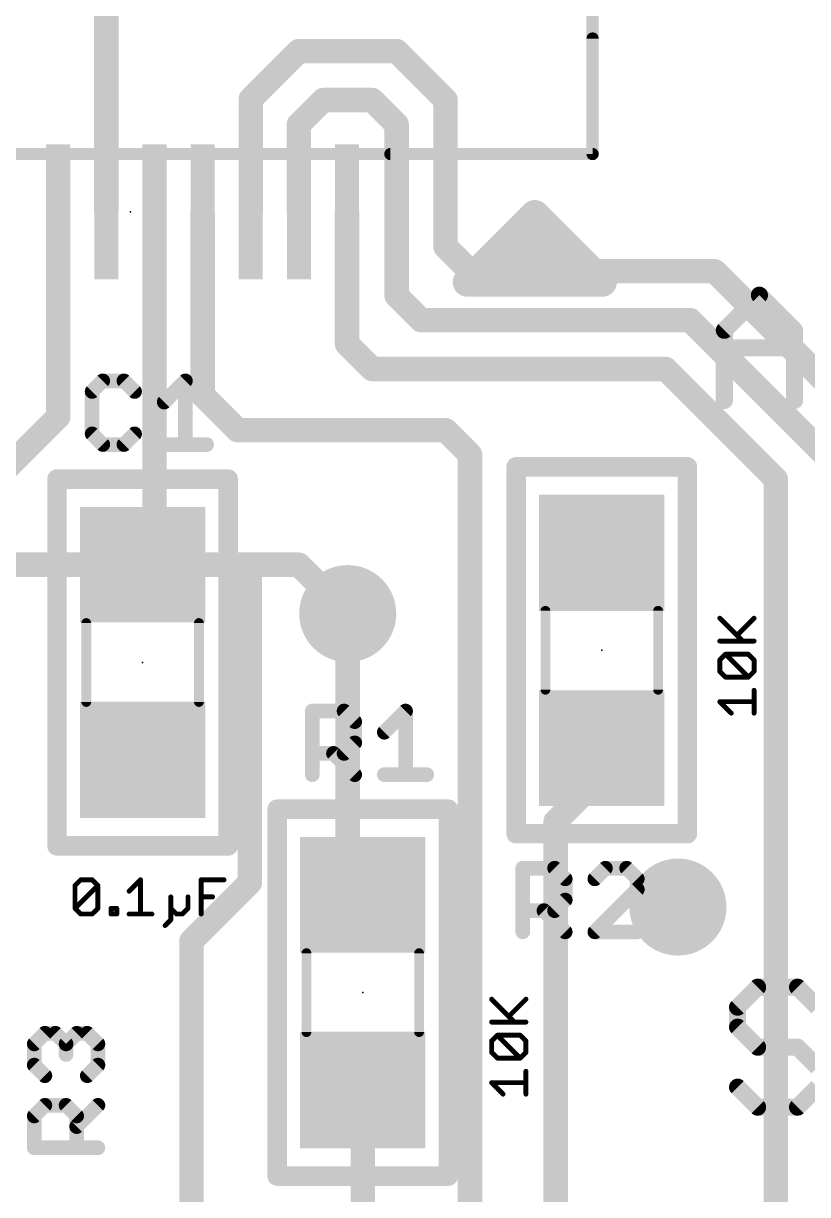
# Model space of a CAD drawing. Extents: x 0 to 40, y -0.1 to 39.1.
# Drawn here: x 18.86 to 27, y 18.22 to 30.39 of the extents above; entities that cross this region are included whole.
import ezdxf

# ---------------------------------------------------------------- set-up
doc = ezdxf.new("R2010")
doc.units = 0
for name, color, linetype in [('1', 12, 'CONTINUOUS'), ('16', 132, 'CONTINUOUS'), ('18', 110, 'CONTINUOUS'), ('21', 40, 'CONTINUOUS'), ('23', 53, 'CONTINUOUS'), ('25', 253, 'CONTINUOUS'), ('27', 253, 'CONTINUOUS'), ('51', 253, 'CONTINUOUS')]:
    doc.layers.add(name, color=color, linetype=linetype)

# ---------------------------------------------------------------- blocks, each defined once
blk = doc.blocks.new('RECT')
blk.add_solid([(-0.5, -0.5), (0.5, -0.5), (-0.5, 0.5), (0.5, 0.5)])
blk = doc.blocks.new('ROUNDV')
at = {"const_width": 0.5}
blk.add_lwpolyline([(0, -0.25, 1), (0, 0.25, 1), (0, -0.25)], format="xyb", dxfattribs=at)

msp = doc.modelspace()

# ---------------------------------------------------------------- linework, layer by layer
at = {"layer": '1', "const_width": 0.254}
for points in [[(19.718, 28.43), (19.718, 31.463)], [(21.218, 29.6), (21.717, 30.099)], [(21.717, 30.099), (22.733, 30.099)], [(22.733, 30.099), (23.241, 29.591)], [(21.218, 28.43), (21.218, 29.6)], [(21.718, 29.338), (21.971, 29.591)], [(21.971, 29.591), (22.479, 29.591)], [(22.479, 29.591), (22.733, 29.337)], [(23.241, 29.591), (23.241, 28.067)], [(21.718, 28.43), (21.718, 29.338)], [(22.733, 29.337), (22.733, 27.559)], [(19.218, 28.43), (19.218, 26.301)], [(20.218, 28.43), (20.218, 24.888)], [(20.718, 28.43), (20.718, 26.526)], [(22.218, 28.43), (22.218, 27.058)], [(23.241, 28.067), (23.495, 27.813)], [(23.495, 27.813), (26.035, 27.813)], [(26.035, 27.813), (27.686, 26.162)], [(22.733, 27.559), (22.987, 27.305)], [(22.987, 27.305), (25.781, 27.305)], [(25.781, 27.305), (27.178, 25.908)], [(22.479, 26.797), (22.218, 27.058)], [(25.527, 26.797), (22.479, 26.797)], [(26.67, 25.654), (25.527, 26.797)], [(21.082, 26.162), (20.718, 26.526)], [(19.218, 26.301), (17.682, 24.765)], [(23.241, 26.162), (21.082, 26.162)], [(23.495, 25.908), (23.241, 26.162)], [(23.495, 17.018), (23.495, 25.908)], [(26.67, 13.589), (26.67, 25.654)], [(20.218, 24.888), (20.095, 24.765)], [(21.209, 24.765), (20.095, 24.765)], [(21.209, 21.463), (21.209, 24.765)], [(22.225, 21.492), (22.225, 24.257)], [(24.863, 22.577), (24.863, 22.86)], [(24.384, 22.098), (24.863, 22.577)], [(24.384, 17.653), (24.384, 22.098)], [(20.603, 20.857), (21.209, 21.463)], [(22.381, 21.336), (22.225, 21.492)], [(20.603, 15.554), (20.603, 20.857)], [(22.381, 18.005), (22.381, 19.304)]]:
    msp.add_lwpolyline(points, dxfattribs=at)
at = {"layer": '1', "const_width": 0.127}
for points in [[(21.717, 30.1625, 1), (21.717, 30.0355)], [(21.7619, 30.0541, 1), (21.6721, 30.1439)], [(22.7779, 30.1439, 1), (22.6881, 30.0541)], [(22.733, 30.0355, 1), (22.733, 30.1625)], [(21.2815, 29.6, 1), (21.1545, 29.6)], [(21.1731, 29.6449, 1), (21.2629, 29.5551)], [(21.971, 29.6545, 1), (21.971, 29.5275)], [(22.0159, 29.5461, 1), (21.9261, 29.6359)], [(22.5239, 29.6359, 1), (22.4341, 29.5461)], [(22.479, 29.5275, 1), (22.479, 29.6545)], [(23.3045, 29.591, 1), (23.1775, 29.591)], [(23.1961, 29.5461, 1), (23.2859, 29.6359)], [(21.7815, 29.338, 1), (21.6545, 29.338)], [(21.6731, 29.3829, 1), (21.7629, 29.2931)], [(22.7965, 29.337, 1), (22.6695, 29.337)], [(22.6881, 29.2921, 1), (22.7779, 29.3819)], [(19.2815, 28.43, 1), (19.1545, 28.43)], [(19.6545, 28.43, 1), (19.7815, 28.43)], [(20.2815, 28.43, 1), (20.1545, 28.43)], [(20.7815, 28.43, 1), (20.6545, 28.43)], [(21.1545, 28.43, 1), (21.2815, 28.43)], [(21.6545, 28.43, 1), (21.7815, 28.43)], [(22.2815, 28.43, 1), (22.1545, 28.43)], [(23.2859, 28.1119, 1), (23.1961, 28.0221)], [(23.1775, 28.067, 1), (23.3045, 28.067)], [(23.495, 27.8765, 1), (23.495, 27.7495)], [(23.4501, 27.7681, 1), (23.5399, 27.8579)], [(26.0799, 27.8579, 1), (25.9901, 27.7681)], [(26.035, 27.7495, 1), (26.035, 27.8765)], [(22.7779, 27.6039, 1), (22.6881, 27.5141)], [(22.6695, 27.559, 1), (22.7965, 27.559)], [(22.987, 27.3685, 1), (22.987, 27.2415)], [(22.9421, 27.2601, 1), (23.0319, 27.3499)], [(25.8259, 27.3499, 1), (25.7361, 27.2601)], [(25.781, 27.2415, 1), (25.781, 27.3685)], [(22.2629, 27.1029, 1), (22.1731, 27.0131)], [(22.1545, 27.058, 1), (22.2815, 27.058)], [(22.479, 26.8605, 1), (22.479, 26.7335)], [(22.4341, 26.7521, 1), (22.5239, 26.8419)], [(25.5719, 26.8419, 1), (25.4821, 26.7521)], [(25.527, 26.7335, 1), (25.527, 26.8605)], [(20.7629, 26.5709, 1), (20.6731, 26.4811)], [(20.6545, 26.526, 1), (20.7815, 26.526)], [(19.2629, 26.2561, 1), (19.1731, 26.3459)], [(19.1545, 26.301, 1), (19.2815, 26.301)], [(21.082, 26.2255, 1), (21.082, 26.0985)], [(23.2859, 26.2069, 1), (23.1961, 26.1171)], [(23.241, 26.0985, 1), (23.241, 26.2255)], [(21.0371, 26.1171, 1), (21.1269, 26.2069)], [(23.5585, 25.908, 1), (23.4315, 25.908)], [(23.4501, 25.8631, 1), (23.5399, 25.9529)], [(26.7335, 25.654, 1), (26.6065, 25.654)], [(26.6251, 25.6091, 1), (26.7149, 25.6989)], [(20.1545, 24.888, 1), (20.2815, 24.888)], [(20.2629, 24.8431, 1), (20.1731, 24.9329)], [(20.095, 24.8285, 1), (20.095, 24.7015)], [(20.0501, 24.8099, 1), (20.1399, 24.7201)], [(21.2725, 24.765, 1), (21.1455, 24.765)], [(21.209, 24.7015, 1), (21.209, 24.8285)], [(22.2885, 24.257, 1), (22.1615, 24.257)], [(24.9265, 22.86, 1), (24.7995, 22.86)], [(24.7995, 22.577, 1), (24.9265, 22.577)], [(24.9079, 22.5321, 1), (24.8181, 22.6219)], [(24.4475, 22.098, 1), (24.3205, 22.098)], [(24.3391, 22.1429, 1), (24.4289, 22.0531)], [(21.2539, 21.4181, 1), (21.1641, 21.5079)], [(22.2699, 21.5369, 1), (22.1801, 21.4471)], [(22.1615, 21.492, 1), (22.2885, 21.492)], [(21.1455, 21.463, 1), (21.2725, 21.463)], [(22.3361, 21.2911, 1), (22.4259, 21.3809)], [(20.6665, 20.857, 1), (20.5395, 20.857)], [(20.5581, 20.9019, 1), (20.6479, 20.8121)], [(22.4445, 19.304, 1), (22.3175, 19.304)]]:
    msp.add_lwpolyline(points, format="xyb", dxfattribs=at)
at = {"layer": '16', "const_width": 0.254}
for points in [[(21.717, 24.765), (16.256, 24.765)], [(22.225, 24.257), (21.717, 24.765)]]:
    msp.add_lwpolyline(points, dxfattribs=at)
at = {"layer": '16', "const_width": 0.127}
for points in [[(21.7619, 24.8099, 1), (21.6721, 24.7201)], [(21.717, 24.7015, 1), (21.717, 24.8285)], [(22.1801, 24.2121, 1), (22.2699, 24.3019)]]:
    msp.add_lwpolyline(points, format="xyb", dxfattribs=at)
at = {"layer": '21'}
for points, const_width in [([(24.768, 29.03), (24.768, 30.23)], 0.127), ([(22.668, 29.03), (24.768, 29.03)], 0.127), ([(23.468, 27.7), (24.168, 28.4)], 0.3048), ([(24.1144, 28.3464), (24.2216, 28.3464)], 0.3048), ([(24.168, 28.4), (24.868, 27.7)], 0.3048), ([(23.8096, 28.0416), (24.5264, 28.0416)], 0.3048), ([(23.5048, 27.7368), (24.8312, 27.7368)], 0.3048), ([(24.868, 27.7), (23.468, 27.7)], 0.3048), ([(26.1362, 27.1997), (26.5006, 27.564)], 0.1778), ([(26.5006, 27.564), (26.865, 27.1997)], 0.1778), ([(26.1362, 26.4709), (26.1362, 27.1997)], 0.1778), ([(26.865, 27.1997), (26.865, 26.4709)], 0.1778), ([(26.1362, 27.0175), (26.865, 27.0175)], 0.1778), ([(23.974, 21.971), (23.974, 25.781)], 0.2032), ([(23.974, 25.781), (25.752, 25.781)], 0.2032), ([(25.752, 25.781), (25.752, 21.971)], 0.2032), ([(19.206, 21.844), (19.206, 25.654)], 0.2032), ([(19.206, 25.654), (20.984, 25.654)], 0.2032), ([(20.984, 25.654), (20.984, 21.844)], 0.2032), ([(21.492, 18.415), (21.492, 22.225)], 0.2032), ([(21.492, 22.225), (23.27, 22.225)], 0.2032), ([(23.27, 22.225), (23.27, 18.415)], 0.2032), ([(25.752, 21.971), (23.974, 21.971)], 0.2032), ([(20.984, 21.844), (19.206, 21.844)], 0.2032), ([(26.4815, 20.3766), (26.2739, 20.169)], 0.1778), ([(26.8967, 20.3766), (26.4815, 20.3766)], 0.1778), ([(27.1043, 20.169), (26.8967, 20.3766)], 0.1778), ([(26.2739, 20.169), (26.2739, 19.9613)], 0.1778), ([(26.2739, 19.9613), (26.4815, 19.7537)], 0.1778), ([(26.4815, 19.7537), (26.8967, 19.7537)], 0.1778), ([(26.8967, 19.7537), (27.1043, 19.5461)], 0.1778), ([(26.4815, 19.1309), (26.2739, 19.3385)], 0.1778), ([(27.1043, 19.3385), (26.8967, 19.1309)], 0.1778), ([(26.8967, 19.1309), (26.4815, 19.1309)], 0.1778), ([(23.27, 18.415), (21.492, 18.415)], 0.2032)]:
    msp.add_lwpolyline(points, dxfattribs=dict(at, const_width=const_width))
for points, const_width in [([(24.7997, 30.23, 1), (24.7363, 30.23)], 0.0635), ([(22.668, 29.0617, 1), (22.668, 28.9983)], 0.0635), ([(24.768, 28.9983, 1), (24.768, 29.0617)], 0.0635), ([(24.7363, 29.03, 1), (24.7997, 29.03)], 0.0635), ([(24.1144, 28.4226, 1), (24.1144, 28.2702)], 0.1524), ([(24.2219, 28.4539, 1), (24.1141, 28.3461)], 0.1524), ([(24.2219, 28.3461, 1), (24.1141, 28.4539)], 0.1524), ([(24.2216, 28.2702, 1), (24.2216, 28.4226)], 0.1524), ([(23.8096, 28.1178, 1), (23.8096, 27.9654)], 0.1524), ([(24.5264, 27.9654, 1), (24.5264, 28.1178)], 0.1524), ([(23.5048, 27.813, 1), (23.5048, 27.6606)], 0.1524), ([(24.8312, 27.6606, 1), (24.8312, 27.813)], 0.1524), ([(23.468, 27.7762, 1), (23.468, 27.6238)], 0.1524), ([(23.4141, 27.7539, 1), (23.5219, 27.6461)], 0.1524), ([(24.8141, 27.6461, 1), (24.9219, 27.7539)], 0.1524), ([(24.868, 27.6238, 1), (24.868, 27.7762)], 0.1524), ([(26.532, 27.5955, 1), (26.4692, 27.5326)], 0.0889), ([(26.532, 27.5326, 1), (26.4692, 27.5955)], 0.0889), ([(26.1807, 27.1997, 1), (26.0918, 27.1997)], 0.0889), ([(26.1048, 27.2311, 1), (26.1676, 27.1682)], 0.0889), ([(26.9094, 27.1997, 1), (26.8205, 27.1997)], 0.0889), ([(26.8335, 27.1682, 1), (26.8964, 27.2311)], 0.0889), ([(26.1362, 27.0619, 1), (26.1362, 26.973)], 0.0889), ([(26.865, 26.973, 1), (26.865, 27.0619)], 0.0889), ([(26.0918, 26.4709, 1), (26.1807, 26.4709)], 0.0889), ([(26.8205, 26.4709, 1), (26.9094, 26.4709)], 0.0889), ([(24.0248, 25.781, 1), (23.9232, 25.781)], 0.1016), ([(23.974, 25.8318, 1), (23.974, 25.7302)], 0.1016), ([(25.8028, 25.781, 1), (25.7012, 25.781)], 0.1016), ([(25.752, 25.7302, 1), (25.752, 25.8318)], 0.1016), ([(19.2568, 25.654, 1), (19.1552, 25.654)], 0.1016), ([(19.206, 25.7048, 1), (19.206, 25.6032)], 0.1016), ([(21.0348, 25.654, 1), (20.9332, 25.654)], 0.1016), ([(20.984, 25.6032, 1), (20.984, 25.7048)], 0.1016), ([(21.5428, 22.225, 1), (21.4412, 22.225)], 0.1016), ([(21.492, 22.2758, 1), (21.492, 22.1742)], 0.1016), ([(23.3208, 22.225, 1), (23.2192, 22.225)], 0.1016), ([(23.27, 22.1742, 1), (23.27, 22.2758)], 0.1016), ([(23.974, 22.0218, 1), (23.974, 21.9202)], 0.1016), ([(23.9232, 21.971, 1), (24.0248, 21.971)], 0.1016), ([(25.7012, 21.971, 1), (25.8028, 21.971)], 0.1016), ([(25.752, 21.9202, 1), (25.752, 22.0218)], 0.1016), ([(19.206, 21.8948, 1), (19.206, 21.7932)], 0.1016), ([(20.984, 21.7932, 1), (20.984, 21.8948)], 0.1016), ([(19.1552, 21.844, 1), (19.2568, 21.844)], 0.1016), ([(20.9332, 21.844, 1), (21.0348, 21.844)], 0.1016), ([(26.4815, 20.421, 1), (26.4815, 20.3321)], 0.0889), ([(26.5129, 20.3451, 1), (26.4501, 20.408)], 0.0889), ([(26.9282, 20.408, 1), (26.8653, 20.3451)], 0.0889), ([(26.8967, 20.3321, 1), (26.8967, 20.421)], 0.0889), ([(26.3184, 20.169, 1), (26.2294, 20.169)], 0.0889), ([(26.2425, 20.2004, 1), (26.3053, 20.1375)], 0.0889), ([(26.2294, 19.9613, 1), (26.3184, 19.9613)], 0.0889), ([(26.3053, 19.9928, 1), (26.2425, 19.9299)], 0.0889), ([(26.4815, 19.7982, 1), (26.4815, 19.7093)], 0.0889), ([(26.4501, 19.7223, 1), (26.5129, 19.7852)], 0.0889), ([(26.9282, 19.7852, 1), (26.8653, 19.7223)], 0.0889), ([(26.8967, 19.7093, 1), (26.8967, 19.7982)], 0.0889), ([(26.3053, 19.3699, 1), (26.2425, 19.3071)], 0.0889), ([(26.4815, 19.1754, 1), (26.4815, 19.0864)], 0.0889), ([(26.8967, 19.0864, 1), (26.8967, 19.1754)], 0.0889), ([(26.4501, 19.0995, 1), (26.5129, 19.1623)], 0.0889), ([(26.8653, 19.1623, 1), (26.9282, 19.0995)], 0.0889), ([(21.492, 18.4658, 1), (21.492, 18.3642)], 0.1016), ([(23.27, 18.3642, 1), (23.27, 18.4658)], 0.1016), ([(21.4412, 18.415, 1), (21.5428, 18.415)], 0.1016), ([(23.2192, 18.415, 1), (23.3208, 18.415)], 0.1016)]:
    msp.add_lwpolyline(points, format="xyb", dxfattribs=dict(at, const_width=const_width))
at = {"layer": '23'}
for p in [(19.968, 28.43), (24.863, 23.876), (20.095, 23.749), (22.381, 20.32)]:
    msp.add_point(p, dxfattribs=at)
at = {"layer": '25', "const_width": 0.1524}
for points in [[(19.6809, 26.6742), (19.5707, 26.564)], [(19.5707, 26.564), (19.5707, 26.1234)], [(19.9012, 26.6742), (19.6809, 26.6742)], [(20.0113, 26.564), (19.9012, 26.6742)], [(20.3191, 26.4538), (20.5394, 26.6742)], [(20.5394, 26.6742), (20.5394, 26.0132)], [(19.5707, 26.1234), (19.6809, 26.0132)], [(19.9012, 26.0132), (20.0113, 26.1234)], [(19.6809, 26.0132), (19.9012, 26.0132)], [(20.3191, 26.0132), (20.7598, 26.0132)], [(21.8567, 22.5842), (21.8567, 23.2452)], [(21.8567, 23.2452), (22.1872, 23.2452)], [(22.1872, 23.2452), (22.2973, 23.135)], [(22.6051, 23.0248), (22.8254, 23.2452)], [(22.8254, 23.2452), (22.8254, 22.5842)], [(22.2973, 23.135), (22.2973, 22.9147)], [(22.2973, 22.9147), (22.1872, 22.8045)], [(22.1872, 22.8045), (21.8567, 22.8045)], [(22.077, 22.8045), (22.2973, 22.5842)], [(22.6051, 22.5842), (23.0458, 22.5842)], [(24.0429, 20.9514), (24.0429, 21.6124)], [(24.0429, 21.6124), (24.3734, 21.6124)], [(24.3734, 21.6124), (24.4835, 21.5022)], [(24.9014, 21.6124), (24.7913, 21.5022)], [(25.1218, 21.6124), (24.9014, 21.6124)], [(25.2319, 21.5022), (25.1218, 21.6124)], [(24.4835, 21.5022), (24.4835, 21.2819)], [(25.2319, 21.392), (25.2319, 21.5022)], [(24.7913, 20.9514), (25.2319, 21.392)], [(24.4835, 21.2819), (24.3734, 21.1717)], [(24.3734, 21.1717), (24.0429, 21.1717)], [(24.2632, 21.1717), (24.4835, 20.9514)], [(25.2319, 20.9514), (24.7913, 20.9514)], [(18.9696, 19.7878), (19.0798, 19.8979)], [(19.0798, 19.8979), (19.19, 19.8979)], [(19.19, 19.8979), (19.3001, 19.7878)], [(19.3001, 19.7878), (19.4103, 19.8979)], [(19.4103, 19.8979), (19.5204, 19.8979)], [(19.5204, 19.8979), (19.6306, 19.7878)], [(18.9696, 19.5674), (18.9696, 19.7878)], [(19.3001, 19.7878), (19.3001, 19.6776)], [(19.6306, 19.7878), (19.6306, 19.5674)], [(19.0798, 19.4573), (18.9696, 19.5674)], [(19.6306, 19.5674), (19.5204, 19.4573)], [(18.9696, 19.0394), (19.0798, 19.1495)], [(19.0798, 19.1495), (19.3001, 19.1495)], [(19.3001, 19.1495), (19.4103, 19.0394)], [(19.4103, 18.9292), (19.6306, 19.1495)], [(18.9696, 18.7089), (18.9696, 19.0394)], [(19.4103, 19.0394), (19.4103, 18.7089)], [(19.6306, 18.7089), (18.9696, 18.7089)]]:
    msp.add_lwpolyline(points, dxfattribs=at)
at = {"layer": '25', "const_width": 0.0762}
for points in [[(19.6088, 26.564, 1), (19.5326, 26.564)], [(19.6809, 26.7123, 1), (19.6809, 26.6361)], [(19.7078, 26.6472, 1), (19.6539, 26.7011)], [(19.9281, 26.7011, 1), (19.8742, 26.6472)], [(19.9012, 26.6361, 1), (19.9012, 26.7123)], [(20.5775, 26.6742, 1), (20.5013, 26.6742)], [(20.5664, 26.6472, 1), (20.5125, 26.7011)], [(19.5438, 26.5909, 1), (19.5976, 26.5371)], [(19.9844, 26.5371, 1), (20.0383, 26.5909)], [(20.2922, 26.4808, 1), (20.3461, 26.4269)], [(19.5976, 26.1503, 1), (19.5438, 26.0964)], [(19.5326, 26.1234, 1), (19.6088, 26.1234)], [(20.0383, 26.0964, 1), (19.9844, 26.1503)], [(19.6809, 26.0513, 1), (19.6809, 25.9751)], [(19.6539, 25.9863, 1), (19.7078, 26.0401)], [(19.8742, 26.0401, 1), (19.9281, 25.9863)], [(19.9012, 25.9751, 1), (19.9012, 26.0513)], [(20.3191, 26.0513, 1), (20.3191, 25.9751)], [(20.5013, 26.0132, 1), (20.5775, 26.0132)], [(20.7598, 25.9751, 1), (20.7598, 26.0513)], [(21.8948, 23.2452, 1), (21.8186, 23.2452)], [(21.8567, 23.2833, 1), (21.8567, 23.2071)], [(22.2141, 23.2721, 1), (22.1602, 23.2182)], [(22.1872, 23.2071, 1), (22.1872, 23.2833)], [(22.8635, 23.2452, 1), (22.7873, 23.2452)], [(22.8524, 23.2182, 1), (22.7985, 23.2721)], [(22.3354, 23.135, 1), (22.2592, 23.135)], [(22.2704, 23.1081, 1), (22.3243, 23.1619)], [(22.3243, 22.8877, 1), (22.2704, 22.9416)], [(22.5782, 23.0518, 1), (22.6321, 22.9979)], [(21.8567, 22.8426, 1), (21.8567, 22.7664)], [(22.104, 22.8315, 1), (22.0501, 22.7776)], [(22.1602, 22.8315, 1), (22.2141, 22.7776)], [(22.1872, 22.7664, 1), (22.1872, 22.8426)], [(22.2592, 22.9147, 1), (22.3354, 22.9147)], [(22.2704, 22.5573, 1), (22.3243, 22.6111)], [(22.6051, 22.6223, 1), (22.6051, 22.5461)], [(23.0458, 22.5461, 1), (23.0458, 22.6223)], [(21.8186, 22.5842, 1), (21.8948, 22.5842)], [(22.7873, 22.5842, 1), (22.8635, 22.5842)], [(24.081, 21.6124, 1), (24.0048, 21.6124)], [(24.0429, 21.6505, 1), (24.0429, 21.5743)], [(24.4003, 21.6393, 1), (24.3464, 21.5854)], [(24.3734, 21.5743, 1), (24.3734, 21.6505)], [(24.9014, 21.6505, 1), (24.9014, 21.5743)], [(24.9284, 21.5854, 1), (24.8745, 21.6393)], [(25.1487, 21.6393, 1), (25.0948, 21.5854)], [(25.1218, 21.5743, 1), (25.1218, 21.6505)], [(24.5216, 21.5022, 1), (24.4454, 21.5022)], [(24.4566, 21.4753, 1), (24.5105, 21.5291)], [(24.7643, 21.5291, 1), (24.8182, 21.4753)], [(25.27, 21.5022, 1), (25.1938, 21.5022)], [(25.205, 21.4753, 1), (25.2589, 21.5291)], [(25.1938, 21.392, 1), (25.27, 21.392)], [(25.2589, 21.3651, 1), (25.205, 21.419)], [(24.4454, 21.2819, 1), (24.5216, 21.2819)], [(24.5105, 21.2549, 1), (24.4566, 21.3088)], [(24.0429, 21.2098, 1), (24.0429, 21.1336)], [(24.2901, 21.1987, 1), (24.2362, 21.1448)], [(24.3464, 21.1987, 1), (24.4003, 21.1448)], [(24.3734, 21.1336, 1), (24.3734, 21.2098)], [(24.0048, 20.9514, 1), (24.081, 20.9514)], [(24.4566, 20.9245, 1), (24.5104, 20.9783)], [(24.7913, 20.9895, 1), (24.7913, 20.9133)], [(24.7643, 20.9783, 1), (24.8182, 20.9245)], [(25.2319, 20.9133, 1), (25.2319, 20.9895)], [(19.0798, 19.936, 1), (19.0798, 19.8598)], [(19.1067, 19.871, 1), (19.0529, 19.9249)], [(19.2169, 19.9249, 1), (19.163, 19.871)], [(19.19, 19.8598, 1), (19.19, 19.936)], [(19.4103, 19.936, 1), (19.4103, 19.8598)], [(19.4372, 19.871, 1), (19.3833, 19.9249)], [(19.5474, 19.9249, 1), (19.4935, 19.871)], [(19.5204, 19.8598, 1), (19.5204, 19.936)], [(19.0077, 19.7878, 1), (18.9315, 19.7878)], [(18.9427, 19.8147, 1), (18.9966, 19.7608)], [(19.3382, 19.7878, 1), (19.262, 19.7878)], [(19.2732, 19.8147, 1), (19.3271, 19.7608)], [(19.2732, 19.7608, 1), (19.3271, 19.8147)], [(19.6687, 19.7878, 1), (19.5925, 19.7878)], [(19.6037, 19.7608, 1), (19.6575, 19.8147)], [(19.262, 19.6776, 1), (19.3382, 19.6776)], [(18.9966, 19.5944, 1), (18.9427, 19.5405)], [(18.9315, 19.5674, 1), (19.0077, 19.5674)], [(19.5925, 19.5674, 1), (19.6687, 19.5674)], [(19.6575, 19.5405, 1), (19.6037, 19.5944)], [(19.0529, 19.4303, 1), (19.1067, 19.4842)], [(19.4935, 19.4842, 1), (19.5474, 19.4303)], [(19.0798, 19.1876, 1), (19.0798, 19.1114)], [(19.1067, 19.1226, 1), (19.0529, 19.1765)], [(19.3271, 19.1765, 1), (19.2732, 19.1226)], [(19.3001, 19.1114, 1), (19.3001, 19.1876)], [(19.6575, 19.1226, 1), (19.6037, 19.1764)], [(19.0077, 19.0394, 1), (18.9315, 19.0394)], [(18.9427, 19.0663, 1), (18.9966, 19.0124)], [(19.4484, 19.0394, 1), (19.3722, 19.0394)], [(19.3833, 19.0124, 1), (19.4372, 19.0663)], [(19.3833, 18.9561, 1), (19.4372, 18.9022)], [(18.9696, 18.747, 1), (18.9696, 18.6708)], [(18.9315, 18.7089, 1), (19.0077, 18.7089)], [(19.3722, 18.7089, 1), (19.4484, 18.7089)], [(19.6306, 18.6708, 1), (19.6306, 18.747)]]:
    msp.add_lwpolyline(points, format="xyb", dxfattribs=at)
at = {"layer": '27', "const_width": 0.0508}
for points in [[(26.3264, 23.9716), (26.0891, 24.2089)], [(26.2671, 24.0309), (26.445, 24.2089)], [(26.0891, 23.9716), (26.445, 23.9716)], [(26.0891, 23.7753), (26.1484, 23.8347)], [(26.1484, 23.8347), (26.3857, 23.8347)], [(26.3857, 23.5974), (26.1484, 23.8347)], [(26.3857, 23.8347), (26.445, 23.7753)], [(26.0891, 23.6567), (26.0891, 23.7753)], [(26.445, 23.7753), (26.445, 23.6567)], [(26.1484, 23.5974), (26.0891, 23.6567)], [(26.3857, 23.5974), (26.1484, 23.5974)], [(26.445, 23.6567), (26.3857, 23.5974)], [(26.445, 23.2232), (26.445, 23.4604)], [(26.2077, 23.2232), (26.0891, 23.3418)], [(26.0891, 23.3418), (26.445, 23.3418)], [(19.393, 21.433), (19.4523, 21.4923)], [(19.393, 21.1957), (19.393, 21.433)], [(19.393, 21.1957), (19.6303, 21.433)], [(19.4523, 21.4923), (19.5709, 21.4923)], [(19.5709, 21.4923), (19.6303, 21.433)], [(19.6303, 21.433), (19.6303, 21.1957)], [(19.9543, 21.3737), (20.0729, 21.4923)], [(20.0729, 21.4923), (20.0729, 21.1364)], [(20.7027, 21.1364), (20.7027, 21.4923)], [(20.7027, 21.4923), (20.94, 21.4923)], [(20.3878, 21.3144), (20.3878, 21.1957)], [(20.5658, 21.1957), (20.5658, 21.3144)], [(20.7027, 21.3144), (20.8214, 21.3144)], [(19.4523, 21.1364), (19.393, 21.1957)], [(19.6303, 21.1957), (19.5709, 21.1364)], [(19.7672, 21.1364), (19.7672, 21.1957)], [(19.7672, 21.1957), (19.8265, 21.1957)], [(19.8265, 21.1957), (19.8265, 21.1364)], [(20.3878, 21.1957), (20.4472, 21.1364)], [(20.3878, 21.1957), (20.3878, 21.0771)], [(20.5065, 21.1364), (20.5658, 21.1957)], [(19.5709, 21.1364), (19.4523, 21.1364)], [(19.8265, 21.1364), (19.7672, 21.1364)], [(19.9543, 21.1364), (20.1916, 21.1364)], [(20.3878, 21.0771), (20.3285, 21.0178)], [(20.4472, 21.1364), (20.5065, 21.1364)], [(23.957, 20.0144), (23.7197, 20.2517)], [(23.8977, 20.0737), (24.0756, 20.2517)], [(23.7197, 20.0144), (24.0756, 20.0144)], [(23.7197, 19.8182), (23.779, 19.8775)], [(23.7197, 19.6995), (23.7197, 19.8182)], [(23.779, 19.8775), (24.0163, 19.8775)], [(24.0163, 19.6402), (23.779, 19.8775)], [(24.0163, 19.8775), (24.0756, 19.8182)], [(24.0756, 19.8182), (24.0756, 19.6995)], [(23.779, 19.6402), (23.7197, 19.6995)], [(24.0756, 19.6995), (24.0163, 19.6402)], [(24.0163, 19.6402), (23.779, 19.6402)], [(24.0756, 19.266), (24.0756, 19.5033)], [(23.8383, 19.266), (23.7197, 19.3846)], [(23.7197, 19.3846), (24.0756, 19.3846)]]:
    msp.add_lwpolyline(points, dxfattribs=at)
at = {"layer": '27', "const_width": 0.0254}
for points in [[(26.0981, 24.2178, 1), (26.0801, 24.1999)], [(26.454, 24.1999, 1), (26.436, 24.2178)], [(26.0891, 23.9843, 1), (26.0891, 23.9589)], [(26.2581, 24.0399, 1), (26.276, 24.0219)], [(26.3174, 23.9626, 1), (26.3353, 23.9806)], [(26.445, 23.9589, 1), (26.445, 23.9843)], [(26.1484, 23.8474, 1), (26.1484, 23.822)], [(26.1574, 23.8436, 1), (26.1394, 23.8257)], [(26.1574, 23.8257, 1), (26.1394, 23.8436)], [(26.3947, 23.8436, 1), (26.3767, 23.8257)], [(26.3857, 23.822, 1), (26.3857, 23.8474)], [(26.1018, 23.7753, 1), (26.0764, 23.7753)], [(26.0801, 23.7843, 1), (26.0981, 23.7664)], [(26.4577, 23.7753, 1), (26.4323, 23.7753)], [(26.436, 23.7664, 1), (26.454, 23.7843)], [(26.0981, 23.6657, 1), (26.0801, 23.6477)], [(26.0764, 23.6567, 1), (26.1018, 23.6567)], [(26.1484, 23.6101, 1), (26.1484, 23.5847)], [(26.1394, 23.5884, 1), (26.1574, 23.6064)], [(26.3767, 23.6064, 1), (26.3947, 23.5884)], [(26.3767, 23.5884, 1), (26.3947, 23.6064)], [(26.3857, 23.5847, 1), (26.3857, 23.6101)], [(26.4323, 23.6567, 1), (26.4577, 23.6567)], [(26.454, 23.6477, 1), (26.436, 23.6657)], [(26.4577, 23.4604, 1), (26.4323, 23.4604)], [(26.0981, 23.3508, 1), (26.0801, 23.3328)], [(26.0891, 23.3545, 1), (26.0891, 23.3291)], [(26.445, 23.3291, 1), (26.445, 23.3545)], [(26.1988, 23.2142, 1), (26.2167, 23.2322)], [(26.4323, 23.2232, 1), (26.4577, 23.2232)], [(19.4057, 21.433, 1), (19.3803, 21.433)], [(19.384, 21.442, 1), (19.402, 21.424)], [(19.4523, 21.505, 1), (19.4523, 21.4796)], [(19.4613, 21.4833, 1), (19.4433, 21.5013)], [(19.5799, 21.5013, 1), (19.562, 21.4833)], [(19.5709, 21.4796, 1), (19.5709, 21.505)], [(19.643, 21.433, 1), (19.6176, 21.433)], [(19.6392, 21.424, 1), (19.6213, 21.442)], [(19.6213, 21.424, 1), (19.6392, 21.442)], [(20.0856, 21.4923, 1), (20.0602, 21.4923)], [(20.0819, 21.4833, 1), (20.064, 21.5013)], [(20.7154, 21.4923, 1), (20.69, 21.4923)], [(20.7027, 21.505, 1), (20.7027, 21.4796)], [(20.94, 21.4796, 1), (20.94, 21.505)], [(19.9453, 21.3826, 1), (19.9633, 21.3647)], [(20.4005, 21.3144, 1), (20.3751, 21.3144)], [(20.5785, 21.3144, 1), (20.5531, 21.3144)], [(20.7027, 21.327, 1), (20.7027, 21.3017)], [(20.8214, 21.3017, 1), (20.8214, 21.327)], [(19.402, 21.2047, 1), (19.384, 21.1867)], [(19.384, 21.2047, 1), (19.402, 21.1867)], [(19.3803, 21.1957, 1), (19.4057, 21.1957)], [(19.6176, 21.1957, 1), (19.643, 21.1957)], [(19.6392, 21.1867, 1), (19.6213, 21.2047)], [(19.7799, 21.1957, 1), (19.7545, 21.1957)], [(19.7672, 21.2084, 1), (19.7672, 21.183)], [(19.8392, 21.1957, 1), (19.8138, 21.1957)], [(19.8265, 21.183, 1), (19.8265, 21.2084)], [(20.4005, 21.1957, 1), (20.3751, 21.1957)], [(20.3751, 21.1957, 1), (20.4005, 21.1957)], [(20.3968, 21.2047, 1), (20.3789, 21.1867)], [(20.5531, 21.1957, 1), (20.5785, 21.1957)], [(20.5748, 21.1867, 1), (20.5568, 21.2047)], [(19.4523, 21.1491, 1), (19.4523, 21.1237)], [(19.4433, 21.1274, 1), (19.4613, 21.1454)], [(19.562, 21.1454, 1), (19.5799, 21.1274)], [(19.5709, 21.1237, 1), (19.5709, 21.1491)], [(19.7672, 21.1491, 1), (19.7672, 21.1237)], [(19.7545, 21.1364, 1), (19.7799, 21.1364)], [(19.8138, 21.1364, 1), (19.8392, 21.1364)], [(19.8265, 21.1237, 1), (19.8265, 21.1491)], [(19.9543, 21.1491, 1), (19.9543, 21.1237)], [(20.0602, 21.1364, 1), (20.0856, 21.1364)], [(20.1916, 21.1237, 1), (20.1916, 21.1491)], [(20.3751, 21.0771, 1), (20.4005, 21.0771)], [(20.3968, 21.0681, 1), (20.3789, 21.0861)], [(20.4472, 21.1491, 1), (20.4472, 21.1237)], [(20.4382, 21.1274, 1), (20.4561, 21.1454)], [(20.4975, 21.1454, 1), (20.5154, 21.1274)], [(20.5065, 21.1237, 1), (20.5065, 21.1491)], [(20.69, 21.1364, 1), (20.7154, 21.1364)], [(20.3195, 21.0267, 1), (20.3375, 21.0088)], [(23.7287, 20.2607, 1), (23.7107, 20.2427)], [(24.0846, 20.2427, 1), (24.0666, 20.2607)], [(23.8887, 20.0827, 1), (23.9066, 20.0647)], [(23.7197, 20.0271, 1), (23.7197, 20.0017)], [(23.948, 20.0054, 1), (23.9659, 20.0234)], [(24.0756, 20.0017, 1), (24.0756, 20.0271)], [(23.7324, 19.8182, 1), (23.707, 19.8182)], [(23.7107, 19.8271, 1), (23.7287, 19.8092)], [(23.779, 19.8902, 1), (23.779, 19.8648)], [(23.788, 19.8865, 1), (23.77, 19.8685)], [(23.788, 19.8685, 1), (23.77, 19.8865)], [(24.0253, 19.8865, 1), (24.0073, 19.8685)], [(24.0163, 19.8648, 1), (24.0163, 19.8902)], [(24.0883, 19.8182, 1), (24.0629, 19.8182)], [(24.0666, 19.8092, 1), (24.0846, 19.8271)], [(23.7287, 19.7085, 1), (23.7107, 19.6905)], [(23.707, 19.6995, 1), (23.7324, 19.6995)], [(24.0629, 19.6995, 1), (24.0883, 19.6995)], [(24.0846, 19.6905, 1), (24.0666, 19.7085)], [(23.779, 19.6529, 1), (23.779, 19.6275)], [(23.77, 19.6312, 1), (23.788, 19.6492)], [(24.0073, 19.6492, 1), (24.0253, 19.6312)], [(24.0073, 19.6312, 1), (24.0253, 19.6492)], [(24.0163, 19.6275, 1), (24.0163, 19.6529)], [(24.0883, 19.5033, 1), (24.0629, 19.5033)], [(23.7287, 19.3936, 1), (23.7107, 19.3757)], [(23.7197, 19.3973, 1), (23.7197, 19.3719)], [(24.0756, 19.3719, 1), (24.0756, 19.3973)], [(23.8294, 19.257, 1), (23.8473, 19.275)], [(24.0629, 19.266, 1), (24.0883, 19.266)]]:
    msp.add_lwpolyline(points, format="xyb", dxfattribs=at)
at = {"layer": '51'}
for points, const_width in [([(24.768, 29.03), (24.768, 33.43)], 0.127), ([(24.768, 29.03), (15.168, 29.03)], 0.127), ([(24.278, 23.466), (24.278, 24.286)], 0.1016), ([(25.448, 23.466), (25.448, 24.286)], 0.1016), ([(19.51, 24.159), (19.51, 23.339)], 0.1016), ([(20.68, 24.159), (20.68, 23.339)], 0.1016), ([(21.796, 20.73), (21.796, 19.91)], 0.1016), ([(22.966, 20.73), (22.966, 19.91)], 0.1016)]:
    msp.add_lwpolyline(points, dxfattribs=dict(at, const_width=const_width))
for points, const_width in [([(24.768, 28.9983, 1), (24.768, 29.0617)], 0.0635), ([(24.7363, 29.03, 1), (24.7997, 29.03)], 0.0635), ([(24.3034, 24.286, 1), (24.2526, 24.286)], 0.0508), ([(25.4734, 24.286, 1), (25.4226, 24.286)], 0.0508), ([(19.5354, 24.159, 1), (19.4846, 24.159)], 0.0508), ([(20.7054, 24.159, 1), (20.6546, 24.159)], 0.0508), ([(24.2526, 23.466, 1), (24.3034, 23.466)], 0.0508), ([(25.4226, 23.466, 1), (25.4734, 23.466)], 0.0508), ([(19.4846, 23.339, 1), (19.5354, 23.339)], 0.0508), ([(20.6546, 23.339, 1), (20.7054, 23.339)], 0.0508), ([(21.8214, 20.73, 1), (21.7706, 20.73)], 0.0508), ([(22.9914, 20.73, 1), (22.9406, 20.73)], 0.0508), ([(21.7706, 19.91, 1), (21.8214, 19.91)], 0.0508), ([(22.9406, 19.91, 1), (22.9914, 19.91)], 0.0508)]:
    msp.add_lwpolyline(points, format="xyb", dxfattribs=dict(at, const_width=const_width))

# ---------------------------------------------------------------- block references
at = {"layer": '1'}
for p, xscale, yscale, rotation in [((19.218, 28.43), 0.25, 1.4, 180), ((19.718, 28.43), 0.25, 1.4, 180), ((20.218, 28.43), 0.25, 1.4, 180), ((20.718, 28.43), 0.25, 1.4, 180), ((21.218, 28.43), 0.25, 1.4, 180), ((21.718, 28.43), 0.25, 1.4, 180), ((22.218, 28.43), 0.25, 1.4, 180), ((24.863, 24.892), 1.2, 1.3, 90), ((20.095, 24.765), 1.2, 1.3, 270), ((24.863, 22.86), 1.2, 1.3, 90), ((20.095, 22.733), 1.2, 1.3, 270), ((22.381, 21.336), 1.2, 1.3, 270), ((22.381, 19.304), 1.2, 1.3, 270)]:
    msp.add_blockref('RECT', p, dxfattribs=dict(at, xscale=xscale, yscale=yscale, rotation=rotation))
at = {"layer": '18', "xscale": 1.008, "yscale": 1.008}
for p in [(22.225, 24.257), (22.225, 24.257), (25.654, 21.209), (25.654, 21.209)]:
    msp.add_blockref('ROUNDV', p, dxfattribs=at)
at = {"layer": '51', "xscale": 0.65, "yscale": 1.3}
for p, rotation in [((20.095, 24.4908), 270), ((24.863, 24.6074), 90), ((24.863, 23.1342), 90), ((20.095, 23.0176), 270), ((22.381, 21.0618), 270), ((22.381, 19.5886), 270)]:
    msp.add_blockref('RECT', p, dxfattribs=dict(at, rotation=rotation))

doc.saveas('drawing.dxf')
